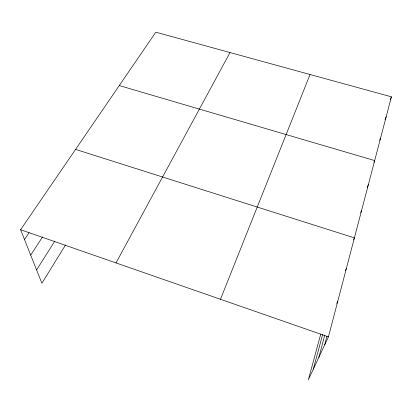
<?xml version="1.0" encoding="UTF-8"?>
<svg xmlns="http://www.w3.org/2000/svg" width="412" height="412" viewBox="0 0 412 412"><rect width="100%" height="100%" fill="white"/><g stroke="black" fill="none" stroke-linecap="round" stroke-linejoin="round"><path stroke-width="0.62" d="M320.757 334.065L308.331 379.818L328.431 336.851L391.4 96.825L155.808 32.182L20.6 229.726L41.906 283.276L65.493 244.996M324.702 344.818L326.974 336.218M318.842 357.353L324.79 335.064M313.29 369.214L322.709 334.25M390.298 99.74L391.4 96.825M385.055 119.686L386.162 116.792M379.709 140.291L380.595 137.999M373.972 162.364L374.678 160.572L119.274 85.562M220.477 299.282L310.045 74.5M367.195 187.563L368.364 184.633M360.685 212.628L361.618 210.341M353.661 239.645L354.397 237.879L75.576 149.402M345.426 270.622L346.394 268.367M336.748 303.541L337.768 301.26M116.009 262.928L230.03 52.545M36.596 269.932L54.884 241.015M30.699 255.11L42.56 236.89M24.509 239.552L29.098 232.718M20.6 229.726L328.431 336.851"/></g></svg>
